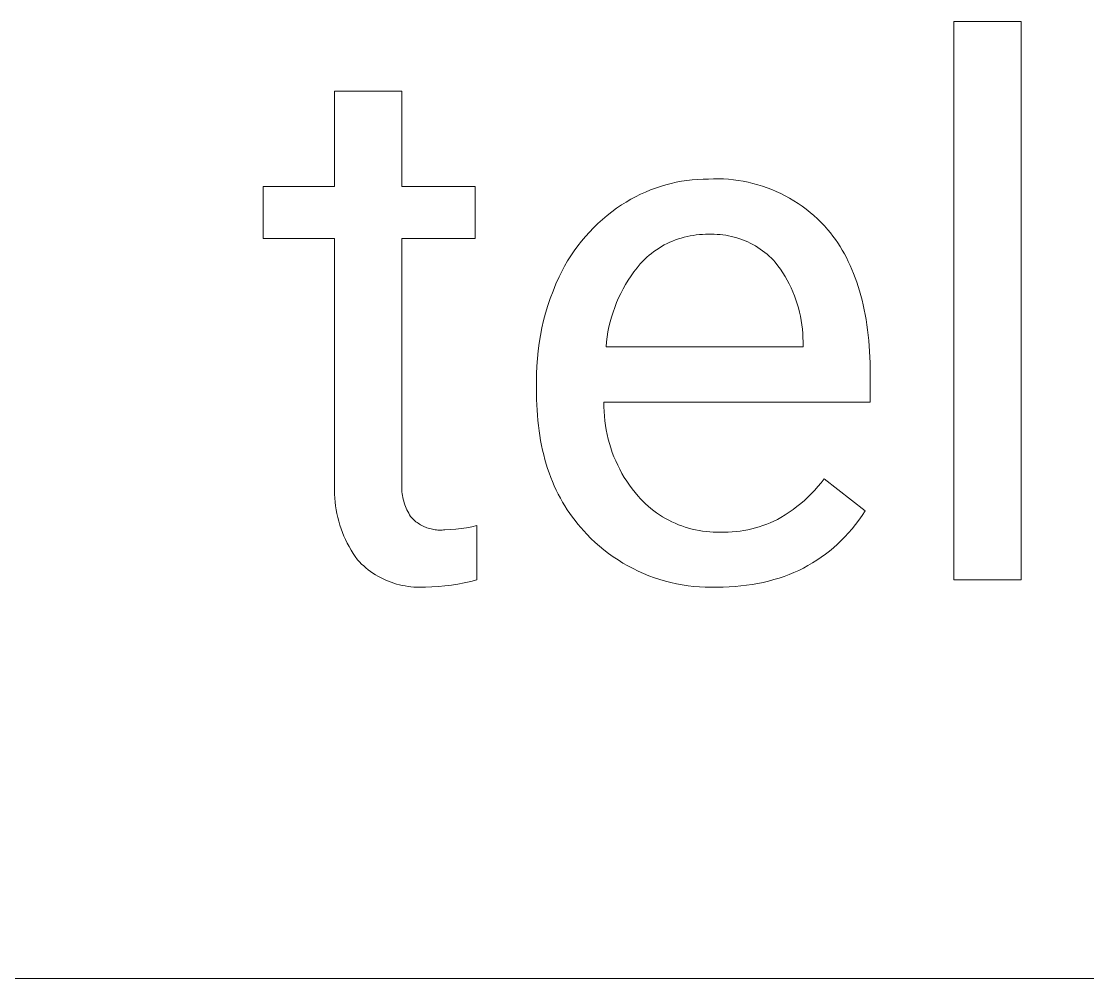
# Model space of a CAD drawing. Header units: millimetres. Extents: x 0 to 4030, y -54 to 2762.
# Drawn here: x 3053.8 to 3130.7, y 171.7 to 240.7 of the extents above; entities that cross this region are included whole.
import ezdxf

# ---------------------------------------------------------------- set-up
doc = ezdxf.new("R2010")
doc.units = ezdxf.units.MM
doc.header["$MEASUREMENT"] = 0
doc.layers.add('Domyślny', color=7, linetype='Continuous', true_color=0x000000)

msp = doc.modelspace()

# ---------------------------------------------------------------- linework, layer by layer
at = {"layer": 'Domyślny', "color": 18, "lineweight": 15, "true_color": 0x000000}
for p, q in [((3121.042, 200.463), (3121.042, 240.725)), ((3121.042, 240.725), (3125.887, 240.725)), ((3125.887, 240.725), (3125.887, 200.463)), ((3076.379, 228.826), (3076.379, 235.698)), ((3076.379, 235.698), (3081.224, 235.698)), ((3081.224, 235.698), (3081.224, 228.826)), ((3101.404, 229.197), (3101.79, 229.255)), ((3101.79, 229.255), (3102.177, 229.301)), ((3102.177, 229.301), (3102.566, 229.333)), ((3102.566, 229.333), (3102.956, 229.351)), ((3102.956, 229.351), (3103.346, 229.357)), ((3103.346, 229.357), (3103.704, 229.37)), ((3103.704, 229.37), (3104.063, 229.372)), ((3104.063, 229.372), (3104.421, 229.361)), ((3104.421, 229.361), (3104.778, 229.339)), ((3104.778, 229.339), (3105.135, 229.304)), ((3105.135, 229.304), (3105.491, 229.257)), ((3105.491, 229.257), (3105.844, 229.198)), ((3071.212, 225.082), (3071.212, 228.826)), ((3071.212, 228.826), (3076.379, 228.826)), ((3081.224, 228.826), (3086.525, 228.826)), ((3086.525, 228.826), (3086.525, 225.082)), ((3098.792, 228.419), (3099.153, 228.569)), ((3099.153, 228.569), (3099.518, 228.705)), ((3099.518, 228.705), (3099.888, 228.83)), ((3099.888, 228.83), (3100.262, 228.941)), ((3100.262, 228.941), (3100.64, 229.039)), ((3100.64, 229.039), (3101.02, 229.125)), ((3101.02, 229.125), (3101.404, 229.197)), ((3105.844, 229.198), (3106.195, 229.128)), ((3106.195, 229.128), (3106.544, 229.045)), ((3106.544, 229.045), (3106.89, 228.951)), ((3106.89, 228.951), (3107.232, 228.845)), ((3107.232, 228.845), (3107.571, 228.728)), ((3107.571, 228.728), (3107.906, 228.599)), ((3107.906, 228.599), (3108.236, 228.459)), ((3108.236, 228.459), (3108.561, 228.308)), ((3097.079, 227.491), (3097.408, 227.7)), ((3097.408, 227.7), (3097.745, 227.898)), ((3097.745, 227.898), (3098.088, 228.084)), ((3098.088, 228.084), (3098.437, 228.257)), ((3098.437, 228.257), (3098.792, 228.419)), ((3108.561, 228.308), (3108.88, 228.146)), ((3108.88, 228.146), (3109.194, 227.973)), ((3109.194, 227.973), (3109.502, 227.79)), ((3109.502, 227.79), (3109.804, 227.596)), ((3096.025, 226.72), (3096.367, 226.989)), ((3096.367, 226.989), (3096.719, 227.246)), ((3096.719, 227.246), (3097.079, 227.491)), ((3109.804, 227.596), (3110.099, 227.393)), ((3110.099, 227.393), (3110.387, 227.179)), ((3110.387, 227.179), (3110.667, 226.956)), ((3110.667, 226.956), (3110.94, 226.724)), ((3095.056, 225.845), (3095.369, 226.148)), ((3095.369, 226.148), (3095.692, 226.44)), ((3095.692, 226.44), (3096.025, 226.72)), ((3110.94, 226.724), (3111.205, 226.482)), ((3111.205, 226.482), (3111.462, 226.232)), ((3111.462, 226.232), (3111.71, 225.973)), ((3094.463, 225.207), (3094.754, 225.531)), ((3094.754, 225.531), (3095.056, 225.845)), ((3102.904, 225.364), (3102.683, 225.349)), ((3103.125, 225.371), (3102.904, 225.364)), ((3103.346, 225.371), (3103.125, 225.371)), ((3103.553, 225.377), (3103.346, 225.371)), ((3103.761, 225.376), (3103.553, 225.377)), ((3103.968, 225.368), (3103.761, 225.376)), ((3104.175, 225.353), (3103.968, 225.368)), ((3111.71, 225.973), (3111.949, 225.706)), ((3111.949, 225.706), (3112.137, 225.477)), ((3112.137, 225.477), (3112.319, 225.241)), ((3076.379, 225.082), (3071.212, 225.082)), ((3076.379, 207.488), (3076.379, 225.082)), ((3086.525, 225.082), (3081.224, 225.082)), ((3081.224, 225.082), (3081.224, 207.474)), ((3093.916, 224.531), (3094.184, 224.874)), ((3094.184, 224.874), (3094.463, 225.207)), ((3100.157, 224.602), (3099.963, 224.495)), ((3100.353, 224.703), (3100.157, 224.602)), ((3100.553, 224.798), (3100.353, 224.703)), ((3100.756, 224.885), (3100.553, 224.798)), ((3100.962, 224.966), (3100.756, 224.885)), ((3101.171, 225.039), (3100.962, 224.966)), ((3101.382, 225.105), (3101.171, 225.039)), ((3101.595, 225.164), (3101.382, 225.105)), ((3101.81, 225.216), (3101.595, 225.164)), ((3102.026, 225.26), (3101.81, 225.216)), ((3102.244, 225.298), (3102.026, 225.26)), ((3102.463, 225.327), (3102.244, 225.298)), ((3102.683, 225.349), (3102.463, 225.327)), ((3104.382, 225.331), (3104.175, 225.353)), ((3104.587, 225.302), (3104.382, 225.331)), ((3104.792, 225.266), (3104.587, 225.302)), ((3104.995, 225.223), (3104.792, 225.266)), ((3105.196, 225.173), (3104.995, 225.223)), ((3105.396, 225.116), (3105.196, 225.173)), ((3105.593, 225.053), (3105.396, 225.116)), ((3105.789, 224.983), (3105.593, 225.053)), ((3105.981, 224.906), (3105.789, 224.983)), ((3106.172, 224.823), (3105.981, 224.906)), ((3106.359, 224.733), (3106.172, 224.823)), ((3106.543, 224.637), (3106.359, 224.733)), ((3106.723, 224.535), (3106.543, 224.637)), ((3112.319, 225.241), (3112.495, 224.999)), ((3112.495, 224.999), (3112.666, 224.751)), ((3112.666, 224.751), (3112.83, 224.496)), ((3093.416, 223.818), (3093.659, 224.179)), ((3093.659, 224.179), (3093.916, 224.531)), ((3099.059, 223.861), (3098.892, 223.717)), ((3099.231, 224), (3099.059, 223.861)), ((3099.408, 224.133), (3099.231, 224)), ((3099.589, 224.26), (3099.408, 224.133)), ((3099.774, 224.38), (3099.589, 224.26)), ((3099.963, 224.495), (3099.774, 224.38)), ((3106.9, 224.427), (3106.723, 224.535)), ((3107.074, 224.312), (3106.9, 224.427)), ((3107.243, 224.192), (3107.074, 224.312)), ((3107.408, 224.067), (3107.243, 224.192)), ((3107.569, 223.935), (3107.408, 224.067)), ((3107.725, 223.799), (3107.569, 223.935)), ((3112.83, 224.496), (3112.988, 224.236)), ((3112.988, 224.236), (3113.141, 223.969)), ((3113.141, 223.969), (3113.287, 223.696)), ((3092.761, 222.688), (3092.966, 223.072)), ((3092.966, 223.072), (3093.185, 223.449)), ((3093.185, 223.449), (3093.416, 223.818)), ((3098.421, 223.25), (3098.188, 222.967)), ((3098.572, 223.411), (3098.421, 223.25)), ((3098.729, 223.567), (3098.572, 223.411)), ((3098.892, 223.717), (3098.729, 223.567)), ((3107.876, 223.657), (3107.725, 223.799)), ((3108.023, 223.51), (3107.876, 223.657)), ((3108.164, 223.358), (3108.023, 223.51)), ((3108.352, 223.111), (3108.164, 223.358)), ((3108.532, 222.859), (3108.352, 223.111)), ((3113.287, 223.696), (3113.428, 223.416)), ((3113.428, 223.416), (3113.562, 223.131)), ((3113.562, 223.131), (3113.691, 222.839)), ((3092.341, 221.791), (3092.569, 222.297)), ((3092.569, 222.297), (3092.761, 222.688)), ((3097.754, 222.377), (3097.553, 222.071)), ((3097.966, 222.676), (3097.754, 222.377)), ((3098.188, 222.967), (3097.966, 222.676)), ((3108.703, 222.601), (3108.532, 222.859)), ((3108.866, 222.337), (3108.703, 222.601)), ((3109.019, 222.068), (3108.866, 222.337)), ((3113.691, 222.839), (3113.813, 222.541)), ((3113.813, 222.541), (3113.93, 222.237)), ((3092.129, 221.277), (3092.341, 221.791)), ((3097.362, 221.758), (3097.182, 221.439)), ((3097.553, 222.071), (3097.362, 221.758)), ((3109.164, 221.794), (3109.019, 222.068)), ((3109.299, 221.515), (3109.164, 221.794)), ((3109.425, 221.232), (3109.299, 221.515)), ((3113.93, 222.237), (3114.04, 221.927)), ((3114.04, 221.927), (3114.145, 221.61)), ((3114.145, 221.61), (3114.244, 221.287)), ((3091.755, 220.23), (3091.934, 220.756)), ((3091.934, 220.756), (3092.129, 221.277)), ((3096.857, 220.782), (3096.712, 220.446)), ((3097.014, 221.113), (3096.857, 220.782)), ((3097.182, 221.439), (3097.014, 221.113)), ((3109.542, 220.945), (3109.425, 221.232)), ((3109.648, 220.654), (3109.542, 220.945)), ((3114.244, 221.287), (3114.336, 220.959)), ((3114.336, 220.959), (3114.423, 220.623)), ((3091.595, 219.698), (3091.755, 220.23)), ((3096.578, 220.105), (3096.457, 219.759)), ((3096.712, 220.446), (3096.578, 220.105)), ((3109.745, 220.36), (3109.648, 220.654)), ((3109.832, 220.063), (3109.745, 220.36)), ((3109.909, 219.763), (3109.832, 220.063)), ((3114.423, 220.623), (3114.503, 220.282)), ((3114.503, 220.282), (3114.578, 219.934)), ((3091.451, 219.161), (3091.595, 219.698)), ((3096.347, 219.41), (3096.25, 219.056)), ((3096.457, 219.759), (3096.347, 219.41)), ((3109.976, 219.46), (3109.909, 219.763)), ((3110.033, 219.156), (3109.976, 219.46)), ((3114.578, 219.934), (3114.647, 219.58)), ((3114.647, 219.58), (3114.71, 219.22)), ((3114.71, 219.22), (3114.766, 218.854)), ((3091.217, 218.074), (3091.325, 218.619)), ((3091.325, 218.619), (3091.451, 219.161)), ((3096.165, 218.7), (3096.093, 218.341)), ((3096.25, 219.056), (3096.165, 218.7)), ((3110.08, 218.849), (3110.033, 219.156)), ((3110.116, 218.542), (3110.08, 218.849)), ((3110.142, 218.233), (3110.116, 218.542)), ((3114.766, 218.854), (3114.817, 218.482)), ((3114.817, 218.482), (3114.901, 217.718)), ((3091.127, 217.525), (3091.217, 218.074)), ((3096.033, 217.979), (3095.986, 217.616)), ((3096.093, 218.341), (3096.033, 217.979)), ((3110.158, 217.923), (3110.142, 218.233)), ((3110.164, 217.614), (3110.158, 217.923)), ((3114.901, 217.718), (3114.961, 216.93)), ((3091, 216.421), (3091.055, 216.974)), ((3091.055, 216.974), (3091.127, 217.525)), ((3095.986, 217.616), (3095.951, 217.251)), ((3095.951, 217.251), (3110.164, 217.251)), ((3110.164, 217.251), (3110.164, 217.614)), ((3114.961, 216.93), (3114.997, 216.117)), ((3090.964, 215.866), (3091, 216.421)), ((3090.946, 215.311), (3090.964, 215.866)), ((3114.997, 216.117), (3115.008, 215.278)), ((3090.945, 214.755), (3090.946, 215.311)), ((3090.945, 213.869), (3090.945, 214.755)), ((3115.008, 215.278), (3115.008, 213.265)), ((3090.949, 213.475), (3090.945, 213.869)), ((3090.96, 213.087), (3090.949, 213.475)), ((3090.977, 212.703), (3090.96, 213.087)), ((3095.804, 213.265), (3095.803, 212.931)), ((3115.008, 213.265), (3095.804, 213.265)), ((3091.002, 212.324), (3090.977, 212.703)), ((3091.034, 211.95), (3091.002, 212.324)), ((3095.803, 212.931), (3095.813, 212.596)), ((3095.813, 212.596), (3095.835, 212.262)), ((3091.073, 211.581), (3091.034, 211.95)), ((3091.119, 211.217), (3091.073, 211.581)), ((3095.835, 212.262), (3095.867, 211.93)), ((3095.867, 211.93), (3095.911, 211.598)), ((3095.911, 211.598), (3095.966, 211.268)), ((3091.172, 210.858), (3091.119, 211.217)), ((3091.232, 210.504), (3091.172, 210.858)), ((3095.966, 211.268), (3096.031, 210.94)), ((3096.031, 210.94), (3096.108, 210.614)), ((3091.299, 210.155), (3091.232, 210.504)), ((3091.374, 209.81), (3091.299, 210.155)), ((3096.108, 210.614), (3096.196, 210.291)), ((3096.196, 210.291), (3096.294, 209.971)), ((3091.455, 209.471), (3091.374, 209.81)), ((3091.543, 209.137), (3091.455, 209.471)), ((3096.294, 209.971), (3096.403, 209.655)), ((3096.403, 209.655), (3096.522, 209.343)), ((3096.522, 209.343), (3096.652, 209.034)), ((3091.639, 208.808), (3091.543, 209.137)), ((3091.742, 208.484), (3091.639, 208.808)), ((3091.851, 208.166), (3091.742, 208.484)), ((3096.652, 209.034), (3096.792, 208.73)), ((3096.792, 208.73), (3096.942, 208.431)), ((3091.968, 207.852), (3091.851, 208.166)), ((3092.092, 207.543), (3091.968, 207.852)), ((3096.942, 208.431), (3097.102, 208.137)), ((3097.102, 208.137), (3097.272, 207.849)), ((3097.272, 207.849), (3097.451, 207.567)), ((3111.465, 207.46), (3111.68, 207.736)), ((3111.68, 207.736), (3114.646, 205.428)), ((3076.362, 206.922), (3076.366, 207.205)), ((3076.368, 206.639), (3076.362, 206.922)), ((3076.366, 207.205), (3076.379, 207.488)), ((3081.216, 207.34), (3081.213, 207.205)), ((3081.213, 207.205), (3081.215, 207.07)), ((3081.215, 207.07), (3081.221, 206.935)), ((3081.224, 207.474), (3081.216, 207.34)), ((3081.221, 206.935), (3081.232, 206.8)), ((3092.223, 207.239), (3092.092, 207.543)), ((3092.361, 206.94), (3092.223, 207.239)), ((3092.506, 206.646), (3092.361, 206.94)), ((3097.451, 207.567), (3097.64, 207.29)), ((3097.64, 207.29), (3097.838, 207.021)), ((3097.838, 207.021), (3098.044, 206.757)), ((3110.766, 206.677), (3111.008, 206.93)), ((3111.008, 206.93), (3111.241, 207.192)), ((3111.241, 207.192), (3111.465, 207.46)), ((3076.383, 206.357), (3076.368, 206.639)), ((3076.407, 206.075), (3076.383, 206.357)), ((3081.232, 206.8), (3081.248, 206.666)), ((3081.248, 206.666), (3081.268, 206.532)), ((3081.268, 206.532), (3081.293, 206.4)), ((3081.293, 206.4), (3081.322, 206.268)), ((3081.322, 206.268), (3081.357, 206.137)), ((3081.357, 206.137), (3081.395, 206.008)), ((3092.658, 206.358), (3092.506, 206.646)), ((3092.817, 206.074), (3092.658, 206.358)), ((3098.044, 206.757), (3098.26, 206.501)), ((3098.26, 206.501), (3098.433, 206.31)), ((3098.433, 206.31), (3098.612, 206.126)), ((3109.995, 205.966), (3110.26, 206.194)), ((3110.26, 206.194), (3110.517, 206.431)), ((3110.517, 206.431), (3110.766, 206.677)), ((3076.441, 205.794), (3076.407, 206.075)), ((3076.485, 205.514), (3076.441, 205.794)), ((3076.537, 205.236), (3076.485, 205.514)), ((3081.395, 206.008), (3081.438, 205.88)), ((3081.438, 205.88), (3081.485, 205.753)), ((3081.485, 205.753), (3081.537, 205.629)), ((3081.537, 205.629), (3081.593, 205.506)), ((3081.593, 205.506), (3081.653, 205.385)), ((3081.653, 205.385), (3081.718, 205.266)), ((3092.984, 205.796), (3092.817, 206.074)), ((3093.157, 205.522), (3092.984, 205.796)), ((3093.337, 205.254), (3093.157, 205.522)), ((3098.612, 206.126), (3098.798, 205.947)), ((3098.798, 205.947), (3098.99, 205.774)), ((3098.99, 205.774), (3099.187, 205.609)), ((3099.187, 205.609), (3099.39, 205.449)), ((3099.39, 205.449), (3099.598, 205.297)), ((3109.157, 205.333), (3109.443, 205.535)), ((3109.443, 205.535), (3109.723, 205.746)), ((3109.723, 205.746), (3109.995, 205.966)), ((3114.646, 205.428), (3114.42, 205.091)), ((3076.599, 204.96), (3076.537, 205.236)), ((3076.67, 204.686), (3076.599, 204.96)), ((3076.751, 204.415), (3076.67, 204.686)), ((3081.718, 205.266), (3081.786, 205.15)), ((3081.786, 205.15), (3081.859, 205.036)), ((3081.859, 205.036), (3081.935, 204.924)), ((3081.935, 204.924), (3082.007, 204.853)), ((3082.007, 204.853), (3082.082, 204.785)), ((3082.082, 204.785), (3082.159, 204.719)), ((3082.159, 204.719), (3082.239, 204.656)), ((3082.239, 204.656), (3082.321, 204.596)), ((3082.321, 204.596), (3082.404, 204.538)), ((3093.525, 204.99), (3093.337, 205.254)), ((3093.72, 204.732), (3093.525, 204.99)), ((3093.921, 204.479), (3093.72, 204.732)), ((3099.598, 205.297), (3099.811, 205.152)), ((3099.811, 205.152), (3100.029, 205.014)), ((3100.029, 205.014), (3100.251, 204.884)), ((3100.251, 204.884), (3100.478, 204.761)), ((3100.478, 204.761), (3100.708, 204.646)), ((3100.708, 204.646), (3100.943, 204.538)), ((3107.802, 204.583), (3108.061, 204.699)), ((3108.061, 204.699), (3108.316, 204.824)), ((3108.316, 204.824), (3108.567, 204.958)), ((3108.567, 204.958), (3108.865, 205.141)), ((3108.865, 205.141), (3109.157, 205.333)), ((3114.187, 204.765), (3113.947, 204.449)), ((3114.42, 205.091), (3114.187, 204.765)), ((3076.84, 204.146), (3076.751, 204.415)), ((3076.938, 203.881), (3076.84, 204.146)), ((3077.045, 203.619), (3076.938, 203.881)), ((3082.404, 204.538), (3082.49, 204.484)), ((3082.49, 204.484), (3082.577, 204.432)), ((3082.577, 204.432), (3082.666, 204.383)), ((3082.666, 204.383), (3082.757, 204.338)), ((3082.757, 204.338), (3082.849, 204.296)), ((3082.849, 204.296), (3082.943, 204.257)), ((3082.943, 204.257), (3083.038, 204.221)), ((3083.038, 204.221), (3083.134, 204.188)), ((3083.134, 204.188), (3083.231, 204.159)), ((3083.231, 204.159), (3083.329, 204.133)), ((3083.329, 204.133), (3083.428, 204.111)), ((3083.428, 204.111), (3083.528, 204.092)), ((3083.528, 204.092), (3083.628, 204.076)), ((3083.628, 204.076), (3083.729, 204.064)), ((3083.729, 204.064), (3083.83, 204.056)), ((3083.83, 204.056), (3083.932, 204.051)), ((3083.932, 204.051), (3084.033, 204.049)), ((3084.033, 204.049), (3084.135, 204.051)), ((3084.135, 204.051), (3084.236, 204.057)), ((3084.236, 204.057), (3084.337, 204.066)), ((3084.337, 204.066), (3084.726, 204.083)), ((3084.726, 204.083), (3085.113, 204.115)), ((3085.113, 204.115), (3085.499, 204.159)), ((3085.499, 204.159), (3085.884, 204.218)), ((3085.884, 204.218), (3086.266, 204.289)), ((3086.266, 204.289), (3086.645, 204.374)), ((3086.645, 204.374), (3086.645, 200.469)), ((3094.13, 204.231), (3093.921, 204.479)), ((3094.346, 203.988), (3094.13, 204.231)), ((3094.569, 203.75), (3094.346, 203.988)), ((3100.943, 204.538), (3101.18, 204.439)), ((3101.18, 204.439), (3101.422, 204.347)), ((3101.422, 204.347), (3101.666, 204.264)), ((3101.666, 204.264), (3101.912, 204.189)), ((3101.912, 204.189), (3102.161, 204.123)), ((3102.161, 204.123), (3102.412, 204.065)), ((3102.412, 204.065), (3102.665, 204.015)), ((3102.665, 204.015), (3102.92, 203.974)), ((3102.92, 203.974), (3103.175, 203.941)), ((3103.175, 203.941), (3103.432, 203.917)), ((3103.432, 203.917), (3103.689, 203.902)), ((3103.689, 203.902), (3103.947, 203.896)), ((3103.947, 203.896), (3104.205, 203.898)), ((3104.205, 203.898), (3104.489, 203.894)), ((3104.489, 203.894), (3104.773, 203.9)), ((3104.773, 203.9), (3105.056, 203.915)), ((3105.056, 203.915), (3105.339, 203.94)), ((3105.339, 203.94), (3105.621, 203.974)), ((3105.621, 203.974), (3105.901, 204.018)), ((3105.901, 204.018), (3106.18, 204.071)), ((3106.18, 204.071), (3106.457, 204.134)), ((3106.457, 204.134), (3106.732, 204.205)), ((3106.732, 204.205), (3107.004, 204.286)), ((3107.004, 204.286), (3107.274, 204.376)), ((3107.274, 204.376), (3107.54, 204.475)), ((3107.54, 204.475), (3107.802, 204.583)), ((3113.445, 203.849), (3113.184, 203.566)), ((3113.699, 204.144), (3113.445, 203.849)), ((3113.947, 204.449), (3113.699, 204.144)), ((3077.161, 203.361), (3077.045, 203.619)), ((3077.285, 203.106), (3077.161, 203.361)), ((3077.418, 202.856), (3077.285, 203.106)), ((3094.862, 203.453), (3094.569, 203.75)), ((3095.166, 203.167), (3094.862, 203.453)), ((3095.478, 202.89), (3095.166, 203.167)), ((3112.916, 203.293), (3112.641, 203.03)), ((3113.184, 203.566), (3112.916, 203.293)), ((3077.559, 202.611), (3077.418, 202.856)), ((3077.708, 202.37), (3077.559, 202.611)), ((3077.865, 202.135), (3077.708, 202.37)), ((3095.8, 202.625), (3095.478, 202.89)), ((3096.131, 202.37), (3095.8, 202.625)), ((3096.47, 202.127), (3096.131, 202.37)), ((3111.774, 202.307), (3111.471, 202.087)), ((3112.07, 202.537), (3111.774, 202.307)), ((3112.359, 202.778), (3112.07, 202.537)), ((3112.641, 203.03), (3112.359, 202.778)), ((3078.029, 201.905), (3077.865, 202.135)), ((3078.174, 201.752), (3078.029, 201.905)), ((3078.323, 201.605), (3078.174, 201.752)), ((3078.478, 201.463), (3078.323, 201.605)), ((3096.817, 201.895), (3096.47, 202.127)), ((3097.172, 201.676), (3096.817, 201.895)), ((3097.534, 201.468), (3097.172, 201.676)), ((3110.844, 201.679), (3110.52, 201.491)), ((3111.161, 201.878), (3110.844, 201.679)), ((3111.471, 202.087), (3111.161, 201.878)), ((3078.637, 201.326), (3078.478, 201.463)), ((3078.801, 201.195), (3078.637, 201.326)), ((3078.969, 201.069), (3078.801, 201.195)), ((3079.142, 200.95), (3078.969, 201.069)), ((3079.318, 200.836), (3079.142, 200.95)), ((3079.499, 200.729), (3079.318, 200.836)), ((3097.902, 201.272), (3097.534, 201.468)), ((3098.277, 201.09), (3097.902, 201.272)), ((3098.658, 200.92), (3098.277, 201.09)), ((3099.045, 200.763), (3098.658, 200.92)), ((3099.437, 200.619), (3099.045, 200.763)), ((3109.154, 200.847), (3108.796, 200.713)), ((3109.506, 200.992), (3109.154, 200.847)), ((3109.851, 201.148), (3109.506, 200.992)), ((3110.189, 201.314), (3109.851, 201.148)), ((3110.52, 201.491), (3110.189, 201.314)), ((3079.683, 200.628), (3079.499, 200.729)), ((3079.87, 200.534), (3079.683, 200.628)), ((3080.061, 200.446), (3079.87, 200.534)), ((3080.254, 200.364), (3080.061, 200.446)), ((3080.451, 200.29), (3080.254, 200.364)), ((3080.649, 200.222), (3080.451, 200.29)), ((3080.85, 200.161), (3080.649, 200.222)), ((3081.053, 200.107), (3080.85, 200.161)), ((3081.258, 200.061), (3081.053, 200.107)), ((3081.464, 200.021), (3081.258, 200.061)), ((3081.671, 199.989), (3081.464, 200.021)), ((3081.88, 199.963), (3081.671, 199.989)), ((3083.868, 199.986), (3083.398, 199.958)), ((3084.337, 200.028), (3083.868, 199.986)), ((3084.804, 200.086), (3084.337, 200.028)), ((3085.269, 200.16), (3084.804, 200.086)), ((3085.731, 200.248), (3085.269, 200.16)), ((3086.19, 200.351), (3085.731, 200.248)), ((3086.645, 200.469), (3086.19, 200.351)), ((3099.833, 200.488), (3099.437, 200.619)), ((3100.234, 200.371), (3099.833, 200.488)), ((3100.638, 200.267), (3100.234, 200.371)), ((3101.045, 200.177), (3100.638, 200.267)), ((3101.456, 200.101), (3101.045, 200.177)), ((3101.868, 200.039), (3101.456, 200.101)), ((3102.283, 199.991), (3101.868, 200.039)), ((3102.699, 199.957), (3102.283, 199.991)), ((3105.255, 199.987), (3104.827, 199.96)), ((3105.676, 200.025), (3105.255, 199.987)), ((3106.09, 200.073), (3105.676, 200.025)), ((3106.498, 200.132), (3106.09, 200.073)), ((3106.898, 200.202), (3106.498, 200.132)), ((3107.291, 200.283), (3106.898, 200.202)), ((3107.678, 200.374), (3107.291, 200.283)), ((3108.057, 200.477), (3107.678, 200.374)), ((3108.43, 200.589), (3108.057, 200.477)), ((3108.796, 200.713), (3108.43, 200.589)), ((3125.887, 200.463), (3121.042, 200.463)), ((3082.089, 199.945), (3081.88, 199.963)), ((3082.299, 199.934), (3082.089, 199.945)), ((3082.508, 199.931), (3082.299, 199.934)), ((3082.718, 199.934), (3082.508, 199.931)), ((3082.928, 199.945), (3082.718, 199.934)), ((3083.398, 199.958), (3082.928, 199.945)), ((3103.115, 199.937), (3102.699, 199.957)), ((3103.533, 199.931), (3103.115, 199.937)), ((3103.95, 199.939), (3103.533, 199.931)), ((3104.392, 199.944), (3103.95, 199.939)), ((3104.827, 199.96), (3104.392, 199.944)), ((2507.178, 171.714), (4030.226, 171.714))]:
    msp.add_line(p, q, dxfattribs=at)

doc.saveas('drawing.dxf')
